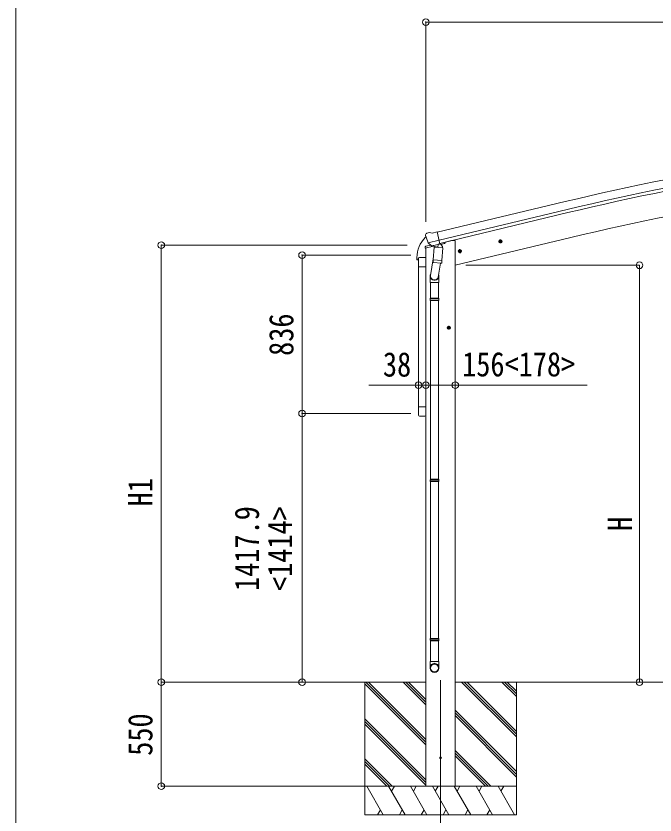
# Model space of a CAD drawing. Units: millimetres at full size, sheet at 1:35. Extents: x -9783 to 9892, y -6828 to 6752.
# Drawn here: x -9783 to -6411, y -1671 to 2547 of the extents above; entities that cross this region are included whole.
import ezdxf
from ezdxf.enums import TextEntityAlignment as Align

# ---------------------------------------------------------------- set-up
doc = ezdxf.new("R2010")
doc.units = ezdxf.units.MM
doc.header["$LTSCALE"] = 35
doc.header["$PDMODE"] = 32
doc.header["$PDSIZE"] = 35
for name, color, linetype, lineweight in [('0-0_0', 7, 'Continuous', 9), ('0-1_本体', 4, 'Continuous', 9), ('0-2_部品', 7, 'Continuous', 9), ('0-8_PARTS2', 2, 'Continuous', 9), ('0-A_寸法', 6, 'Continuous', 9), ('1-0_FRAME', 7, 'Continuous', 9), ('1-1_GLASS', 4, 'Continuous', 9), ('1-2_GLASS_SEAL', 7, 'Continuous', 9), ('1-A', 6, 'Continuous', 9), ('F-0_240', 7, 'Continuous', 9)]:
    doc.layers.add(name, color=color, linetype=linetype, lineweight=lineweight)
doc.styles.add('ＭＳ ゴシック', font='')
doc.styles.get('ＭＳ ゴシック').set_extended_font_data('MS Gothic')

msp = doc.modelspace()

# ---------------------------------------------------------------- linework, layer by layer
at = {"layer": '0-0_0'}
for p, q in [((-7620.33, -968.88), (-8018.99, -968.88)), ((-7942.08, -968.88), (-7942.08, -1668.88)), ((-7619.83, -1286.5), (-7937.44, -968.89)), ((-7619.83, -1272.36), (-7923.3, -968.89)), ((-7619.83, -1088.51), (-7739.46, -968.88)), ((-7619.83, -1074.37), (-7725.32, -968.88)), ((-7619.83, -1060.23), (-7711.17, -968.88)), ((-7464.33, -968.88), (-595.36, -968.88)), ((-7142.08, -1257.89), (-7431.09, -968.88)), ((-7142.08, -1243.75), (-7416.95, -968.88)), ((-7142.08, -1229.61), (-7402.81, -968.88)), ((-7142.08, -1045.76), (-7218.96, -968.88)), ((-7142.08, -1031.62), (-7204.82, -968.88)), ((-7190.66, -968.89), (-7190.67, -968.88)), ((-7142.08, -1017.47), (-7190.66, -968.89)), ((-7142.08, -968.88), (-7142.08, -1668.88)), ((-7619.83, -1300.64), (-7942.08, -978.39)), ((-7142.08, -1441.74), (-7464.33, -1119.49)), ((-7142.08, -1455.88), (-7464.33, -1133.63)), ((-7619.83, -1484.49), (-7942.08, -1162.24)), ((-7619.83, -1498.63), (-7942.08, -1176.38)), ((-7142.08, -1470.02), (-7464.33, -1147.77)), ((-7619.83, -1512.77), (-7942.08, -1190.52)), ((-7277.07, -1518.88), (-7464.33, -1331.62)), ((-7291.21, -1518.88), (-7464.33, -1345.76)), ((-7797.57, -1518.88), (-7942.08, -1374.37)), ((-7811.71, -1518.88), (-7942.08, -1388.51)), ((-7305.35, -1518.88), (-7464.33, -1359.9)), ((-7825.85, -1518.88), (-7942.08, -1402.65)), ((-7942.08, -1518.88), (-7142.08, -1518.88)), ((-7845.19, -1668.88), (-7931.79, -1518.88)), ((-7729.72, -1668.88), (-7816.32, -1518.88)), ((-7786.32, -1518.88), (-7801.32, -1544.86)), ((-7614.25, -1668.88), (-7700.85, -1518.88)), ((-7685.85, -1544.86), (-7670.85, -1518.88)), ((-7498.78, -1668.88), (-7585.38, -1518.88)), ((-7570.38, -1544.86), (-7555.38, -1518.88)), ((-7383.31, -1668.88), (-7469.91, -1518.88)), ((-7454.91, -1544.86), (-7439.91, -1518.88)), ((-7267.84, -1668.88), (-7354.44, -1518.88)), ((-7339.44, -1544.86), (-7324.43, -1518.88)), ((-7152.37, -1668.88), (-7238.97, -1518.88)), ((-7223.97, -1544.86), (-7208.97, -1518.88)), ((-7860.18, -1642.9), (-7875.18, -1668.88)), ((-7744.71, -1642.9), (-7759.71, -1668.88)), ((-7629.24, -1642.9), (-7644.24, -1668.88)), ((-7513.77, -1642.9), (-7528.77, -1668.88)), ((-7398.3, -1642.9), (-7413.3, -1668.88)), ((-7282.83, -1642.9), (-7297.83, -1668.88)), ((-7142.08, -1668.88), (-7942.08, -1668.88))]:
    msp.add_line(p, q, dxfattribs=at)
at = {"layer": '0-1_本体'}
for p, q in [((-7560.31, 1405.35), (-6884.62, 1567.3)), ((-7550.22, 1363.37), (-6874.56, 1525.32)), ((-7546.3, 1347.01), (-6870.64, 1508.96)), ((-7464.83, 1231.12), (-6854.02, 1377.76)), ((-7464.49, 1361.12), (-7464.49, -1518.88)), ((-7620.49, 1322.15), (-7620.49, -1518.88))]:
    msp.add_line(p, q, dxfattribs=at)
msp.add_lwpolyline([(-7464.49, 1361.12), (-7484.49, 1361.12), (-7518.34, 1353)], dxfattribs=at)
for centre, radius, start, end in [((-3511.86, -12503.95), 14469.82, 94.97901, 103.47901), ((-3511.86, -12503.95), 14426.65, 94.97901, 103.47901), ((-3511.86, -12503.95), 14409.82, 94.97901, 103.47901), ((-3494.45, -12617.05), 14392.42, 95.00113, 103.49889)]:
    msp.add_arc(centre, radius, start, end, dxfattribs=at)
at = {"layer": '0-2_部品'}
for p, q in [((-7617.54, 1398.33), (-7621.4, 1392.03)), ((-7617.54, 1398.33), (-7621.4, 1392.03)), ((-7614.45, 1400.58), (-7601.26, 1403.74)), ((-7614.45, 1400.58), (-7601.26, 1403.74)), ((-7586.71, 1401.06), (-7599.97, 1403.76)), ((-7586.71, 1401.06), (-7599.97, 1403.76)), ((-7586.71, 1401.06), (-7560.77, 1407.29)), ((-7586.71, 1401.06), (-7560.77, 1407.29)), ((-7621.76, 1389.75), (-7621.49, 1388.6)), ((-7621.76, 1389.75), (-7621.49, 1388.6)), ((-7607.71, 1349.44), (-7550.2, 1363.25)), ((-7607.71, 1349.44), (-7550.2, 1363.25)), ((-7518.34, 1353.78), (-7518.34, 1350.46)), ((-7518.34, 1353.78), (-7518.34, 1350.46)), ((-7236.02, 1355.06), (-7216.58, 1359.73)), ((-7236.02, 1355.06), (-7216.58, 1359.73)), ((-7231.47, 1362.84), (-7233.6, 1355.64)), ((-7231.47, 1362.84), (-7233.6, 1355.64)), ((-7224.17, 1364.59), (-7231.47, 1362.84)), ((-7224.17, 1364.59), (-7231.47, 1362.84)), ((-7223.97, 1347.67), (-7228.63, 1367.12)), ((-7223.97, 1347.67), (-7228.63, 1367.12)), ((-7219, 1359.15), (-7224.17, 1364.59)), ((-7219, 1359.15), (-7224.17, 1364.59)), ((-7221.13, 1351.95), (-7219, 1359.15)), ((-7221.13, 1351.95), (-7219, 1359.15)), ((-7622.89, 1321.42), (-7580.18, 1331.67)), ((-7622.89, 1321.42), (-7580.18, 1331.67)), ((-7622.89, 1328.31), (-7622.89, 1321.42)), ((-7622.89, 1328.31), (-7622.89, 1321.42)), ((-7594.38, 1337.52), (-7620.59, 1331.23)), ((-7594.38, 1337.52), (-7620.59, 1331.23)), ((-7590.86, 1334.53), (-7607.23, 1349.03)), ((-7590.86, 1334.53), (-7607.23, 1349.03)), ((-7588.15, 1333.97), (-7580.63, 1335.77)), ((-7588.15, 1333.97), (-7580.63, 1335.77)), ((-7587.31, 1334.07), (-7585.78, 1334.44)), ((-7587.31, 1334.07), (-7585.78, 1334.44)), ((-7585.78, 1334.44), (-7549.08, 1343.25)), ((-7585.78, 1334.44), (-7549.08, 1343.25)), ((-7583.94, 1334.21), (-7583.99, 1333.47)), ((-7583.94, 1334.21), (-7583.99, 1333.47)), ((-7583.24, 1332.43), (-7557.42, 1325.99)), ((-7583.24, 1332.43), (-7557.42, 1325.99)), ((-7576.32, 1327.08), (-7581, 1260.25)), ((-7576.32, 1327.08), (-7581, 1260.25)), ((-7530.63, 1323.89), (-7576.32, 1327.08)), ((-7530.63, 1323.89), (-7576.32, 1327.08)), ((-7574.55, 1330.26), (-7574.78, 1326.98)), ((-7574.55, 1330.26), (-7574.78, 1326.98)), ((-7555.03, 1341.43), (-7556.05, 1326.82)), ((-7555.03, 1341.43), (-7556.05, 1326.82)), ((-7549.08, 1343.25), (-7547.55, 1343.62)), ((-7549.08, 1343.25), (-7547.55, 1343.62)), ((-7545.99, 1345.72), (-7545.05, 1345.66)), ((-7545.99, 1345.72), (-7545.05, 1345.66)), ((-7545.05, 1345.66), (-7531.74, 1330.34)), ((-7545.05, 1345.66), (-7531.74, 1330.34)), ((-7541.06, 1341.06), (-7522.17, 1345.6)), ((-7541.06, 1341.06), (-7522.17, 1345.6)), ((-7535.31, 1257.05), (-7530.63, 1323.89)), ((-7535.31, 1257.05), (-7530.63, 1323.89)), ((-7531.74, 1330.34), (-7532.18, 1324)), ((-7531.74, 1330.34), (-7532.18, 1324)), ((-7449.85, 1303.31), (-7430.4, 1307.98)), ((-7449.85, 1303.31), (-7430.4, 1307.98)), ((-7445.29, 1311.09), (-7447.43, 1303.89)), ((-7445.29, 1311.09), (-7447.43, 1303.89)), ((-7438, 1312.84), (-7445.29, 1311.09)), ((-7438, 1312.84), (-7445.29, 1311.09)), ((-7437.79, 1295.92), (-7442.46, 1315.37)), ((-7437.79, 1295.92), (-7442.46, 1315.37)), ((-7432.83, 1307.4), (-7438, 1312.84)), ((-7432.83, 1307.4), (-7438, 1312.84)), ((-7434.96, 1300.2), (-7432.83, 1307.4)), ((-7434.96, 1300.2), (-7432.83, 1307.4)), ((-7580.65, 1265.13), (-7595.18, 1177.36)), ((-7580.65, 1265.13), (-7595.18, 1177.36)), ((-7581.85, 1247.78), (-7580.98, 1260.25)), ((-7581.85, 1247.78), (-7580.98, 1260.25)), ((-7581.46, 1246.42), (-7581.46, 1246.42)), ((-7581.46, 1246.42), (-7581.46, 1246.42)), ((-7535.31, 1257.05), (-7581, 1260.25)), ((-7535.31, 1257.05), (-7581, 1260.25)), ((-7580.01, 1245.64), (-7538.31, 1242.73)), ((-7580.01, 1245.64), (-7538.31, 1242.73)), ((-7541.83, 1242.97), (-7554.47, 1168.04)), ((-7541.83, 1242.97), (-7554.47, 1168.04)), ((-7535.32, 1257.05), (-7536.21, 1244.36)), ((-7535.32, 1257.05), (-7536.21, 1244.36)), ((-7597.33, 1140.2), (-7597.33, 1174.55)), ((-7597.33, 1140.2), (-7597.33, 1174.55)), ((-7551.33, 1140.2), (-7597.33, 1140.2)), ((-7551.33, 1140.2), (-7597.33, 1140.2)), ((-7595.33, 1140.2), (-7595.33, 1057.68)), ((-7595.33, 1140.2), (-7595.33, 1057.68)), ((-7553.33, 1140.2), (-7553.33, 1057.68)), ((-7553.33, 1140.2), (-7553.33, 1057.68)), ((-7551.33, 1174.86), (-7551.33, 1140.2)), ((-7551.33, 1174.86), (-7551.33, 1140.2)), ((-7597.33, 1055.68), (-7596.33, 1057.68)), ((-7597.33, 1055.68), (-7596.33, 1057.68)), ((-7551.33, 1055.68), (-7597.33, 1055.68)), ((-7551.33, 1055.68), (-7597.33, 1055.68)), ((-7552.33, 1057.68), (-7596.33, 1057.68)), ((-7552.33, 1057.68), (-7596.33, 1057.68)), ((-7551.33, 1055.68), (-7552.33, 1057.68)), ((-7551.33, 1055.68), (-7552.33, 1057.68)), ((-7551.33, 1055.68), (-7551.33, 1047.68)), ((-7551.33, 1055.68), (-7551.33, 1047.68)), ((-7551.33, 1047.68), (-7597.33, 1047.68)), ((-7551.33, 1047.68), (-7597.33, 1047.68)), ((-7552.33, 1045.68), (-7596.33, 1045.68)), ((-7552.33, 1045.68), (-7596.33, 1045.68)), ((-7595.33, 1045.68), (-7595.33, 101.49)), ((-7595.33, 1045.68), (-7595.33, 101.49)), ((-7553.33, 1045.68), (-7553.33, 101.49)), ((-7553.33, 1045.68), (-7553.33, 101.49)), ((-7551.33, 1047.68), (-7552.33, 1045.68)), ((-7551.33, 1047.68), (-7552.33, 1045.68)), ((-7488.83, 901.62), (-7508.83, 901.62)), ((-7488.83, 901.62), (-7508.83, 901.62)), ((-7498.83, 909.13), (-7505.33, 905.37)), ((-7498.83, 909.13), (-7505.33, 905.37)), ((-7505.33, 905.37), (-7505.33, 897.87)), ((-7505.33, 905.37), (-7505.33, 897.87)), ((-7505.33, 897.87), (-7498.83, 894.11)), ((-7505.33, 897.87), (-7498.83, 894.11)), ((-7498.83, 891.62), (-7498.83, 911.62)), ((-7498.83, 891.62), (-7498.83, 911.62)), ((-7492.33, 905.37), (-7498.83, 909.13)), ((-7492.33, 905.37), (-7498.83, 909.13)), ((-7597.33, 99.49), (-7596.33, 101.49)), ((-7597.33, 99.49), (-7596.33, 101.49)), ((-7551.33, 99.49), (-7597.33, 99.49)), ((-7551.33, 99.49), (-7597.33, 99.49)), ((-7551.33, 91.49), (-7597.33, 91.49)), ((-7551.33, 91.49), (-7597.33, 91.49)), ((-7552.33, 101.49), (-7596.33, 101.49)), ((-7552.33, 101.49), (-7596.33, 101.49)), ((-7552.33, 89.49), (-7596.33, 89.49)), ((-7552.33, 89.49), (-7596.33, 89.49)), ((-7595.33, 89.49), (-7595.33, -738.43)), ((-7595.33, 89.49), (-7595.33, -738.43)), ((-7553.33, 89.49), (-7553.33, -738.43)), ((-7553.33, 89.49), (-7553.33, -738.43)), ((-7551.33, 99.49), (-7552.33, 101.49)), ((-7551.33, 99.49), (-7552.33, 101.49)), ((-7551.33, 91.49), (-7552.33, 89.49)), ((-7551.33, 91.49), (-7552.33, 89.49)), ((-7551.33, 99.49), (-7551.33, 91.49)), ((-7551.33, 99.49), (-7551.33, 91.49)), ((-7597.33, -740.43), (-7596.33, -738.43)), ((-7597.33, -740.43), (-7596.33, -738.43)), ((-7551.33, -740.43), (-7597.33, -740.43)), ((-7551.33, -740.43), (-7597.33, -740.43)), ((-7551.33, -748.43), (-7597.33, -748.43)), ((-7551.33, -748.43), (-7597.33, -748.43)), ((-7552.33, -738.43), (-7596.33, -738.43)), ((-7552.33, -738.43), (-7596.33, -738.43)), ((-7552.33, -750.43), (-7596.33, -750.43)), ((-7552.33, -750.43), (-7596.33, -750.43)), ((-7595.33, -750.43), (-7595.33, -860.43)), ((-7595.33, -750.43), (-7595.33, -860.43)), ((-7553.33, -750.43), (-7553.33, -860.43)), ((-7553.33, -750.43), (-7553.33, -860.43)), ((-7551.33, -740.43), (-7552.33, -738.43)), ((-7551.33, -740.43), (-7552.33, -738.43)), ((-7551.33, -748.43), (-7552.33, -750.43)), ((-7551.33, -748.43), (-7552.33, -750.43)), ((-7551.33, -740.43), (-7551.33, -748.43)), ((-7551.33, -740.43), (-7551.33, -748.43)), ((-7597.33, -894.58), (-7597.33, -860.43)), ((-7551.33, -860.43), (-7597.33, -860.43)), ((-7597.33, -894.58), (-7597.33, -860.43)), ((-7551.33, -860.43), (-7597.33, -860.43)), ((-7551.33, -894.58), (-7551.33, -860.43)), ((-7551.33, -894.58), (-7551.33, -860.43))]:
    msp.add_line(p, q, dxfattribs=at)
for points in [[(-7555.35, 1341.84), (-7545.62, 1344.18), (-7560.77, 1407.29)], [(-7555.35, 1341.84), (-7545.62, 1344.18), (-7560.77, 1407.29)], [(-7607.98, 1350.02), (-7607.39, 1349.18), (-7607.23, 1349.03)], [(-7607.98, 1350.02), (-7607.39, 1349.18), (-7607.23, 1349.03)], [(-7233.6, 1355.64), (-7228.43, 1350.2), (-7221.13, 1351.95)], [(-7233.6, 1355.64), (-7228.43, 1350.2), (-7221.13, 1351.95)], [(-7555.35, 1341.84), (-7555.58, 1341.69), (-7580.35, 1335.74), (-7580.63, 1335.77)], [(-7555.35, 1341.84), (-7555.58, 1341.69), (-7580.35, 1335.74), (-7580.63, 1335.77)], [(-7447.43, 1303.89), (-7442.26, 1298.45), (-7434.96, 1300.2)], [(-7447.43, 1303.89), (-7442.26, 1298.45), (-7434.96, 1300.2)], [(-7597.33, 1055.68), (-7597.33, 1047.68), (-7596.33, 1045.68)], [(-7597.33, 1055.68), (-7597.33, 1047.68), (-7596.33, 1045.68)], [(-7498.83, 894.11), (-7492.33, 897.87), (-7492.33, 905.37)], [(-7498.83, 894.11), (-7492.33, 897.87), (-7492.33, 905.37)], [(-7597.33, 99.49), (-7597.33, 91.49), (-7596.33, 89.49)], [(-7597.33, 99.49), (-7597.33, 91.49), (-7596.33, 89.49)], [(-7597.33, -740.43), (-7597.33, -748.43), (-7596.33, -750.43)], [(-7597.33, -740.43), (-7597.33, -748.43), (-7596.33, -750.43)]]:
    msp.add_lwpolyline(points, dxfattribs=at)
for centre, radius in [((-7226.3, 1357.39), 8.5), ((-7226.3, 1357.39), 8.5), ((-7226.3, 1357.39), 7.7), ((-7226.3, 1357.39), 7.7), ((-7226.3, 1357.39), 6.5), ((-7226.3, 1357.39), 6.5), ((-7440.13, 1305.64), 8.5), ((-7440.13, 1305.64), 8.5), ((-7440.13, 1305.64), 7.7), ((-7440.13, 1305.64), 7.7), ((-7440.13, 1305.64), 6.5), ((-7440.13, 1305.64), 6.5), ((-7498.83, 901.62), 8.5), ((-7498.83, 901.62), 8.5), ((-7498.83, 901.62), 7.7), ((-7498.83, 901.62), 7.7), ((-7498.83, 901.62), 6.5), ((-7498.83, 901.62), 6.5)]:
    msp.add_circle(centre, radius, dxfattribs=at)
at = {"layer": '0-2_部品', "color": 4}
msp.add_circle((-7542.58, -1368.88), 4.5, dxfattribs=at)
msp.add_circle((-7542.58, -1368.88), 4.5, dxfattribs=at)
at = {"layer": '0-2_部品'}
for centre, radius, start, end in [((-7613.28, 1395.71), 5, 103.5, 148.5), ((-7613.28, 1395.71), 5, 103.5, 148.5), ((-7600.56, 1400.82), 3, 78.5, 103.5), ((-7600.56, 1400.82), 3, 78.5, 103.5), ((-7424.68, 1435.85), 202.4, 193.5, 205.09125), ((-7424.68, 1435.85), 202.4, 193.5, 205.09125), ((-7523.34, 1350.46), 5, 283.5, 0), ((-7523.34, 1350.46), 5, 283.5, 0), ((-7619.89, 1328.31), 3, 103.5, 180), ((-7619.89, 1328.31), 3, 103.5, 180), ((-7587.43, 1334.56), 0.5, 248.23754, 283.5), ((-7587.43, 1334.56), 0.5, 248.23754, 283.5), ((-7584.44, 1334.25), 0.5, 356, 103.5), ((-7584.44, 1334.25), 0.5, 356, 103.5), ((-7583, 1333.4), 1, 176, 256), ((-7583, 1333.4), 1, 176, 256), ((-7557.07, 1326.97), 1.03, 250.03897, 351.96569), ((-7557.07, 1326.97), 1.03, 250.03897, 351.96569), ((-7554.43, 1341.35), 0.604, 100.59842, 172.20595), ((-7554.43, 1341.35), 0.604, 100.59842, 172.20595), ((-7547.66, 1344.11), 0.5, 283.5, 318.76246), ((-7547.66, 1344.11), 0.5, 283.5, 318.76246), ((-7579.91, 1247.61), 1.95, 175.04017, 217.47766), ((-7579.91, 1247.61), 1.95, 175.04017, 217.47766), ((-7579.87, 1247.64), 2, 217.40962, 266), ((-7579.87, 1247.64), 2, 217.40962, 266), ((-7538.17, 1244.72), 2, 266, 349.46843), ((-7538.17, 1244.72), 2, 266, 349.46843)]:
    msp.add_arc(centre, radius, start, end, dxfattribs=at)
for centre, major_axis, ratio, start_param, end_param in [((-7618.84, 1390.46), (-1.57, -2.57), 0.99628, 4.712389, 5.4996506), ((-7618.84, 1390.46), (-1.57, -2.57), 0.99628, 4.712389, 5.4996506), ((-7588.87, 1336.79), (-0.73, -2.92), 0.997631, 5.8041905, 6.6006116), ((-7588.87, 1336.79), (-0.73, -2.92), 0.997631, 5.8041905, 6.6006116), ((-7588.81, 1337.02), (2.63, 3.16), 0.650902, 4.0958226, 4.1686332), ((-7588.81, 1337.02), (2.63, 3.16), 0.650902, 4.0958226, 4.1686332), ((-7588.84, 1336.89), (-0.73, -2.92), 0.997631, 0.3902369, 0.4789948), ((-7588.84, 1336.89), (-0.73, -2.92), 0.997631, 0.3902369, 0.4789948), ((-7574.33, 1174.86), (23, 0), 0.996195, 2.5560258, 6.5663028), ((-7574.33, 1174.86), (23, 0), 0.996195, 2.5560258, 6.5663028), ((-7574.33, 1174.86), (21, 0), 0.996195, 2.9349147, 5.9512394), ((-7574.33, 1174.86), (21, 0), 0.996195, 2.9349147, 5.9512394), ((-7574.33, -892.83), (-23, 0), 0.996195, 3.1415927, 6.2831853), ((-7574.33, -892.83), (-23, 0), 0.996195, 3.1415927, 6.2831853), ((-7574.33, -894.58), (-23, 0), 0.996195, 3.1415927, 6.2831853), ((-7574.33, -894.58), (-23, 0), 0.996195, 3.1415927, 6.2831853), ((-7574.33, -894.58), (0, -23.43), 0.981806, 4.712389, 7.8539816), ((-7574.33, -894.58), (0, -23.43), 0.981806, 4.712389, 7.8539816)]:
    msp.add_ellipse(centre, major_axis=major_axis, ratio=ratio, start_param=start_param, end_param=end_param, dxfattribs=at)
msp.add_ellipse((-7574.33, -894.58), major_axis=(21, 0), ratio=0.996195, dxfattribs=at)
msp.add_ellipse((-7574.33, -894.58), major_axis=(21, 0), ratio=0.996195, dxfattribs=at)
at = {"layer": '0-8_PARTS2'}
msp.add_line((-7542.58, -959.67), (-7542.58, -1809.91), dxfattribs=at)
at = {"layer": '0-A_寸法'}
for p, q in [((-7620.49, 2515.02), (-7620.49, 1460.2)), ((-438.49, 2515.02), (-7620.49, 2515.02)), ((-9016.16, 1337.87), (-7717.91, 1337.87)), ((-9016.16, -968.88), (-9016.16, 1337.87)), ((-8273.35, 1284.98), (-8273.35, 448.98)), ((-6493.01, 1231.12), (-7409.84, 1231.12)), ((-6493.01, -968.88), (-6493.01, 1231.12)), ((-7620.49, 597.89), (-7464.49, 597.89)), ((-7464.49, 597.89), (-6768.34, 597.89)), ((-9016.16, -968.88), (-8160.77, -968.88)), ((-9016.16, -1518.88), (-9016.16, -968.88)), ((-6493.01, -968.88), (-6935.87, -968.88)), ((-9016.16, -1518.88), (-7942.08, -1518.88))]:
    msp.add_line(p, q, dxfattribs=at)
for p in [(-7620.49, 2515.02), (-9016.16, 1337.87), (-6493.01, 1231.12), (-7620.49, 597.89), (-7464.49, 597.89), (-9016.16, -968.88), (-6493.01, -968.88), (-9016.16, -1518.88)]:
    msp.add_point(p, dxfattribs=at)
at = {"layer": '1-0_FRAME', "color": 6}
for p, q in [((-8273.35, 1284.98), (-7699.82, 1284.98)), ((-7620.49, 597.89), (-7920.49, 597.89)), ((-8273.35, 448.98), (-7699.82, 448.98)), ((-8273.35, -968.88), (-7699.82, -968.88))]:
    msp.add_line(p, q, dxfattribs=at)
for p in [(-8273.35, 1284.98), (-7658.52, 597.89), (-7620.49, 597.89), (-8273.35, 448.98), (-8273.35, -968.88)]:
    msp.add_point(p, dxfattribs=at)
at = {"layer": '1-1_GLASS'}
for p, q in [((-7658.5, 1223.08), (-7658.5, 484.08)), ((-7620.49, 1223.08), (-7620.49, 1092.03)), ((-7620.49, 484.08), (-7620.49, 1092.03))]:
    msp.add_line(p, q, dxfattribs=at)
at = {"layer": '1-2_GLASS_SEAL'}
for p, q in [((-7667, 1271.57), (-7667, 1259.82)), ((-7659.73, 1266.58), (-7659.73, 1259.82)), ((-7659.5, 1223.08), (-7659.5, 1266.78)), ((-7654, 1272.28), (-7625, 1272.28)), ((-7653.73, 1272.58), (-7620.49, 1272.58)), ((-7619.5, 1266.78), (-7619.5, 1223.08)), ((-7666.5, 1259.32), (-7660.23, 1259.32)), ((-7619.5, 1223.08), (-7659.5, 1223.08)), ((-7659.5, 484.08), (-7659.5, 440.38)), ((-7619.5, 484.08), (-7659.5, 484.08)), ((-7619.5, 440.38), (-7619.5, 484.08)), ((-7654, 434.88), (-7625, 434.88))]:
    msp.add_line(p, q, dxfattribs=at)
for centre, radius, start, end in [((-7514.74, 1271.57), 152.26, 135.14293, 180), ((-7618.25, 1373.6), 6.95, 95.39711, 129.45641), ((-7653.73, 1266.58), 6, 90, 180), ((-7654, 1266.78), 5.5, 90, 180), ((-7625, 1266.78), 5.5, 0, 90), ((-7666.5, 1259.82), 0.5, 180, 270), ((-7660.23, 1259.82), 0.5, 270, 0), ((-7654, 440.38), 5.5, 180, 270), ((-7625, 440.38), 5.5, 270, 0)]:
    msp.add_arc(centre, radius, start, end, dxfattribs=at)
at = {"layer": '1-A'}
for p, q in [((-7620.49, 597.89), (-7658.52, 597.89)), ((-8273.35, -968.88), (-8273.35, 448.98))]:
    msp.add_line(p, q, dxfattribs=at)
at = {"layer": 'F-0_240', "color": 5}
msp.add_line((-9783.03, 6751.9), (-9783.03, -6828.1), dxfattribs=at)

# ---------------------------------------------------------------- texts
at = {"layer": '0-A_寸法', "color": 7, "style": 'ＭＳ ゴシック', "width": 0.85}
msp.add_text('156<178>', height=129, dxfattribs=at).set_placement((-7428.49, 605.89), align=Align.BOTTOM_LEFT)
for s, p in [('H1', (-9024.16, -41.5)), ('H', (-6493.01, -170.88)), ('550', (-9024.16, -1357.88))]:
    msp.add_text(s, height=129, rotation=90, dxfattribs=at).set_placement(p, align=Align.BOTTOM_LEFT)
at = {"layer": '1-0_FRAME', "style": 'ＭＳ ゴシック', "width": 0.85}
for s, p in [('836', (-8280.35, 752.98)), ('1417.9', (-8461.71, -487.95)), ('<1414>', (-8287.23, -487.95))]:
    msp.add_text(s, height=129, rotation=90, dxfattribs=at).set_placement(p, align=Align.BOTTOM_LEFT)
msp.add_text('38', height=129, dxfattribs=at).set_placement((-7846.49, 604.89), align=Align.BOTTOM_LEFT)

doc.saveas('drawing.dxf')
